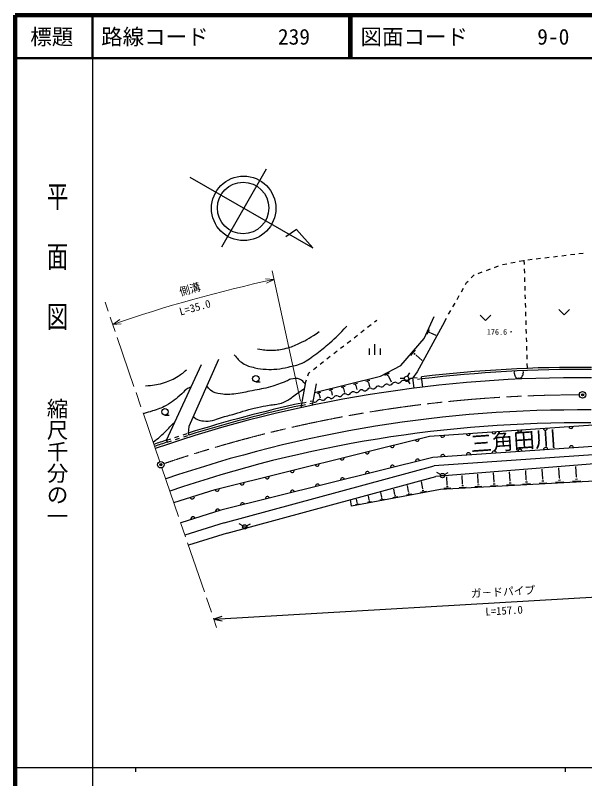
# Model space of a CAD drawing. Units: millimetres, scale not verified. Extents: x 40000 to 680000, y 20000 to 380000.
# Drawn here: x 40000 to 172585, y 202409 to 380000 of the extents above; entities that cross this region are included whole.
import ezdxf
from ezdxf.enums import TextEntityAlignment as Align

# ---------------------------------------------------------------- set-up
doc = ezdxf.new("R2010")
doc.units = ezdxf.units.MM
doc.header["$LTSCALE"] = 1000
doc.header["$PDMODE"] = 32
doc.header["$PDSIZE"] = 500
doc.linetypes.add('CHAIN', pattern=[18.5, 12, -1.5, 3.5, -1.5])
for name, color, linetype, lineweight in [('M-BGD', 7, 'Continuous', 25), ('M-BMK', 2, 'CHAIN', 13), ('M-BMK-SRVR', 3, 'Continuous', 25), ('M-STR-HTXT', 7, 'Continuous', 13), ('M-STR-STRC', 7, 'Continuous', 25), ('M-TTL', 2, 'Continuous', 140), ('M-TTL-BAND', 7, 'Continuous', 25), ('M-TTL-LINE', 7, 'Continuous', 50)]:
    doc.layers.add(name, color=color, linetype=linetype, lineweight=lineweight)
doc.layers.add('M-OTRS', color=6, linetype='Continuous')
doc.layers.add('M-TTL-TXT', color=7, linetype='Continuous')
doc.styles.add('@ＭＳ ゴシック', font='')
doc.styles.add('ＭＳ ゴシック', font='')
doc.styles.get('@ＭＳ ゴシック').set_extended_font_data('@MS Gothic')
doc.styles.get('ＭＳ ゴシック').set_extended_font_data('MS Gothic')

msp = doc.modelspace()

# ---------------------------------------------------------------- linework, layer by layer
at = {"layer": 'M-BGD'}
for p, q in [((98412, 344228), (87983, 326022)), ((80627, 342325), (109262, 325923)), ((105502, 330156), (103003, 328500)), ((109262, 325923), (105502, 330156)), ((159328, 323107), (160321, 323229)), ((161313, 323350), (162306, 323472)), ((163299, 323593), (164291, 323715)), ((165284, 323836), (166276, 323958)), ((167269, 324079), (168262, 324201)), ((169254, 324322), (170247, 324444)), ((171239, 324565), (172232, 324687)), ((151550, 321338), (152488, 321685)), ((153429, 322022), (154411, 322213)), ((155392, 322404), (156374, 322596)), ((157355, 322787), (158337, 322978)), ((158440, 322999), (158469, 321999)), ((147798, 319953), (148736, 320299)), ((149674, 320646), (150612, 320992)), ((158498, 320999), (158527, 320000)), ((145094, 317822), (145453, 318181)), ((146160, 318888), (146867, 319595)), ((158556, 319000), (158585, 318001)), ((143862, 315656), (144356, 316525)), ((144850, 317394), (145094, 317822)), ((158615, 317001), (158644, 316002)), ((142873, 313917), (143367, 314786)), ((158673, 315002), (158702, 314002)), ((141884, 312179), (142379, 313048)), ((158731, 313003), (158760, 312003)), ((140895, 310440), (141390, 311309)), ((158789, 311004), (158819, 310004)), ((166557, 311553), (167807, 310303)), ((169057, 311553), (167807, 310303)), ((123620, 308660), (124157, 309077)), ((135164, 304825), (137535, 309944)), ((139907, 308702), (140401, 309571)), ((148241, 310233), (149491, 308983)), ((150741, 310233), (149491, 308983)), ((122040, 307434), (122830, 308047)), ((139907, 308702), (133583, 297070)), ((158848, 309005), (158877, 308005)), ((118881, 304980), (119671, 305594)), ((120461, 306207), (121251, 306820)), ((135904, 305829), (136408, 306917)), ((136365, 306111), (136491, 306383)), ((136685, 306087), (136716, 306155)), ((136700, 306121), (137914, 305559)), ((158906, 307005), (158935, 306006)), ((117302, 303754), (118091, 304367)), ((129743, 298501), (135164, 304825)), ((158964, 305006), (158993, 304007)), ((114142, 301300), (114932, 301914)), ((115722, 302527), (116512, 303140)), ((122499, 300980), (122499, 302480)), ((123749, 300980), (123749, 303480)), ((124999, 300980), (124999, 302480)), ((132098, 300864), (133216, 302168)), ((159022, 303007), (159052, 302007)), ((112563, 300074), (113352, 300687)), ((132843, 301073), (133123, 301399)), ((133274, 300916), (133344, 300998)), ((133309, 300957), (134747, 299724)), ((159081, 301008), (159110, 300008)), ((75247, 281188), (83372, 298780)), ((87299, 299902), (80395, 284326)), ((110983, 298847), (111773, 299460)), ((125001, 296016), (129743, 298501)), ((159139, 299009), (159168, 298009)), ((108153, 296161), (108371, 296819)), ((108371, 296819), (108613, 297007)), ((109403, 297620), (110193, 298234)), ((126069, 296294), (127132, 296851)), ((131345, 295970), (131845, 296836)), ((133583, 297070), (132578, 295647)), ((133583, 297070), (132578, 295647)), ((107525, 294262), (107839, 295211)), ((109693, 292217), (125001, 296016)), ((121605, 294916), (122565, 295154)), ((122025, 294765), (122265, 294825)), ((126607, 296237), (126873, 296376)), ((126846, 296024), (126912, 296058)), ((126879, 296041), (127556, 294749)), ((130595, 295537), (129595, 295537)), ((131345, 295103), (131845, 294237)), ((132578, 295647), (133571, 295770)), ((132881, 293266), (132578, 295647)), ((132654, 295153), (132641, 295151)), ((134639, 295399), (133646, 295276)), ((134563, 295893), (134579, 295895)), ((134866, 293512), (134579, 295895)), ((96012, 294725), (97012, 294725)), ((107525, 294262), (106522, 288724)), ((110069, 294293), (109163, 289287)), ((115875, 293494), (116781, 293719)), ((116271, 293352), (116498, 293408)), ((116412, 293147), (116469, 293161)), ((116441, 293154), (116660, 292272)), ((118727, 294202), (119659, 294433)), ((119134, 294055), (119368, 294113)), ((119280, 293844), (119338, 293858)), ((119309, 293851), (119538, 292928)), ((122174, 294548), (122234, 294563)), ((122204, 294555), (122444, 293591)), ((110254, 292099), (111106, 292310)), ((110626, 291965), (110839, 292018)), ((110759, 291772), (110812, 291785)), ((110786, 291778), (110984, 290977)), ((113051, 292793), (113930, 293011)), ((113435, 292655), (113655, 292710)), ((113572, 292456), (113627, 292469)), ((113600, 292463), (113809, 291621)), ((106715, 289789), (107693, 289996)), ((108575, 289672), (109259, 289818)), ((108671, 290204), (109355, 290349)), ((106618, 289256), (107596, 289464)), ((74858, 287014), (75858, 287014)), ((80395, 284326), (80281, 282810)), ((136436, 282126), (180323, 285129)), ((79054, 282415), (80006, 282721)), ((80281, 282810), (80430, 282333)), ((75247, 281188), (76199, 281495)), ((75247, 281188), (75404, 280714)), ((75404, 280714), (76356, 281020)), ((77151, 281801), (78102, 282108)), ((77308, 281327), (78260, 281634)), ((79212, 281940), (80164, 282247)), ((86508, 269659), (136436, 282126)), ((180471, 280127), (137219, 277167)), ((137219, 277167), (87861, 264844)), ((180530, 278127), (137532, 275184)), ((180589, 276126), (137948, 272707)), ((88673, 261954), (137532, 275184)), ((139035, 273171), (138169, 273671)), ((139901, 273171), (140767, 273671)), ((151466, 271453), (151353, 273531)), ((155200, 271679), (155084, 273830)), ((158983, 271909), (158862, 274133)), ((162815, 272141), (162691, 274440)), ((166697, 272377), (166568, 274751)), ((170630, 272616), (170497, 275066)), ((89373, 259554), (137948, 272707)), ((138968, 272921), (139968, 272921)), ((140548, 270791), (140447, 272656)), ((144140, 271008), (144035, 272944)), ((147779, 271229), (147671, 273236)), ((158927, 271906), (159039, 271912)), ((162757, 272138), (162873, 272145)), ((166486, 271889), (166960, 271915)), ((166638, 272374), (166757, 272380)), ((170412, 272115), (170900, 272141)), ((170569, 272612), (170691, 272619)), ((131566, 269188), (131293, 270647)), ((134876, 269875), (134566, 271533)), ((174833, 271615), (139012, 269673)), ((139809, 269966), (141372, 270051)), ((140374, 270389), (140765, 270410)), ((140499, 270788), (140597, 270793)), ((143379, 270160), (144989, 270247)), ((143961, 270595), (144363, 270617)), ((144090, 271006), (144191, 271011)), ((146996, 270356), (148652, 270446)), ((147595, 270804), (148009, 270826)), ((147728, 271226), (147831, 271232)), ((150660, 270555), (152364, 270647)), ((151276, 271015), (151702, 271039)), ((151413, 271450), (151519, 271456)), ((154372, 270756), (156123, 270851)), ((155005, 271230), (155443, 271253)), ((155145, 271677), (155255, 271682)), ((158132, 270960), (159932, 271058)), ((158782, 271447), (159232, 271471)), ((161941, 271167), (163790, 271267)), ((162609, 271667), (163071, 271692)), ((165799, 271376), (167698, 271479)), ((169708, 271588), (171657, 271694)), ((76902, 266655), (86508, 269659)), ((139012, 269673), (118314, 265795)), ((122389, 267283), (122219, 268190)), ((125327, 267893), (125124, 268976)), ((128385, 268527), (128148, 269795)), ((128296, 268215), (128581, 268269)), ((128349, 268521), (128421, 268534)), ((131052, 268436), (132318, 268673)), ((131467, 268841), (131784, 268901)), ((131527, 269180), (131606, 269195)), ((134309, 269046), (135705, 269308)), ((134767, 269493), (135116, 269559)), ((134833, 269867), (134920, 269883)), ((118314, 265795), (118086, 267329)), ((119565, 266697), (119427, 267433)), ((119502, 266478), (119702, 266516)), ((119540, 266692), (119590, 266701)), ((122020, 266744), (122928, 266914)), ((122318, 267035), (122545, 267077)), ((122360, 267278), (122417, 267288)), ((124912, 267286), (125935, 267477)), ((125247, 267613), (125503, 267661)), ((125295, 267887), (125359, 267899)), ((127921, 267849), (129063, 268063)), ((87861, 264844), (78526, 261924)), ((119240, 266223), (120038, 266372)), ((88673, 261954), (79500, 259085)), ((93001, 261240), (92135, 261740)), ((93867, 261240), (94733, 261740)), ((89373, 259554), (80312, 256720)), ((92934, 260990), (93934, 260990))]:
    msp.add_line(p, q, dxfattribs=at)
for centre, radius in [((93177, 335088), 7493), ((93044, 335174), 5995), ((96012, 295475), 750), ((131095, 295537), 500), ((74858, 287764), 750), ((139468, 272921), 500), ((93434, 260990), 500)]:
    msp.add_circle(centre, radius, dxfattribs=at)
for centre, radius, start, end in [((171278, -8299), 306400, 89.46397, 96.87926), ((171278, -8299), 305900, 89.46397, 96.87926), ((156403, 296913), 300, 131.69646, 250.31174), ((156516, 296420), 300, 135.42173, 248.97879), ((157924, 296430), 300, 284.47614, 41.84201), ((158018, 296901), 300, 295.5816, 51.83622), ((171278, -8299), 304000, 89.46397, 108.94451), ((130385, 294353), 725, 59.24725, 146.45288), ((131127, 295599), 725, 239.24725, 326.45288), ((132335, 294798), 725, 68.55065, 146.45288), ((156689, 296035), 300, 159.44719, 269.02338), ((156970, 295825), 300, 197.56364, 321.14954), ((157428, 295836), 300, 221.4806, 335.92433), ((157728, 296012), 300, 265.11616, 25.19228), ((122586, 292574), 725, 59.24725, 146.45288), ((123327, 293820), 725, 239.24725, 326.45288), ((124536, 293019), 725, 59.24725, 146.45288), ((125277, 294265), 725, 239.24725, 326.45288), ((126486, 293463), 725, 59.24725, 146.45288), ((127227, 294710), 725, 239.24725, 326.45288), ((128435, 293908), 725, 59.24725, 146.45288), ((129177, 295154), 725, 239.24725, 326.45288), ((114786, 290795), 725, 59.24725, 146.45288), ((115528, 292041), 725, 239.24725, 326.45288), ((116736, 291239), 725, 59.24725, 146.45288), ((117477, 292486), 725, 239.24725, 326.45288), ((118686, 291684), 725, 59.24725, 146.45288), ((119427, 292930), 725, 239.24725, 326.45288), ((120636, 292129), 725, 59.24725, 146.45288), ((121377, 293375), 725, 239.24725, 326.45288), ((171278, -8299), 305000, 102.22108, 107.35861), ((109678, 290706), 725, 239.24725, 326.45288), ((110886, 289905), 725, 59.24725, 146.45288), ((111628, 291151), 725, 239.24725, 326.45288), ((112836, 290350), 725, 59.24725, 146.45288), ((113578, 291596), 725, 239.24725, 326.45288), ((171278, -8299), 296500, 89.46397, 108.94451), ((171278, -8299), 304500, 102.26002, 107.35861), ((171278, -8299), 293500, 89.46397, 108.94451), ((169398, 284381), 500, 183.9151, 3.9151), ((145454, 282743), 500, 183.9151, 3.9151), ((151440, 283152), 500, 183.9151, 3.9151), ((157426, 283562), 500, 183.9151, 3.9151), ((163412, 283972), 500, 183.9151, 3.9151), ((171278, -8299), 305000, 108.35221, 108.94451), ((171278, -8299), 304500, 108.35221, 108.94451), ((133563, 281408), 500, 194.01907, 14.01907), ((139468, 282333), 500, 183.9151, 3.9151), ((127742, 279955), 500, 194.01907, 14.01907), ((157505, 278556), 500, 3.9151, 183.9151), ((163491, 278965), 500, 3.9151, 183.9151), ((169477, 279375), 500, 3.9151, 183.9151), ((116099, 277048), 500, 194.01907, 14.01907), ((121921, 278501), 500, 194.01907, 14.01907), ((139547, 277327), 500, 3.9151, 183.9151), ((145533, 277736), 500, 3.9151, 183.9151), ((151519, 278146), 500, 3.9151, 183.9151), ((110278, 275594), 500, 194.01907, 14.01907), ((127841, 274826), 500, 14.01907, 194.01907), ((133662, 276279), 500, 14.01907, 194.01907), ((104457, 274141), 500, 194.01907, 14.01907), ((122020, 273372), 500, 14.01907, 194.01907), ((98636, 272687), 500, 194.01907, 14.01907), ((116198, 271919), 500, 14.01907, 194.01907), ((92814, 271234), 500, 194.01907, 14.01907), ((110377, 270466), 500, 14.01907, 194.01907), ((86993, 269780), 500, 194.01907, 14.01907), ((104556, 269012), 500, 14.01907, 194.01907), ((81197, 267998), 500, 197.36966, 17.36966), ((92913, 266105), 500, 14.01907, 194.01907), ((98734, 267559), 500, 14.01907, 194.01907), ((87104, 264607), 500, 17.36966, 197.36966), ((81378, 262816), 500, 17.36966, 197.36966)]:
    msp.add_arc(centre, radius, start, end, dxfattribs=at)
for points, knots in [([(90988, 301012), (91735, 300071), (92069, 299673), (92973, 299078), (93951, 298434), (94638, 298297), (95773, 298009), (96784, 297752), (97378, 297711), (98420, 297652), (99373, 297599), (99914, 297608), (100863, 297703), (101908, 297807), (102488, 297925), (103511, 298161), (104798, 298459), (105570, 298519), (106769, 299078), (108213, 299751), (108885, 300387), (110179, 301317), (111407, 302200), (112041, 302769), (113183, 303761), (114839, 305199), (115352, 305768), (117204, 307681)], [0, 0, 0, 0, 1, 1, 1, 2, 2, 2, 3, 3, 3, 4, 4, 4, 5, 5, 5, 6, 6, 6, 7, 7, 7, 8, 8, 8, 9, 9, 9, 9]), ([(96435, 302437), (97894, 302162), (98413, 302069), (99693, 302081), (101017, 302094), (101763, 302235), (103052, 302539), (104314, 302837), (104972, 303187), (106158, 303710), (108074, 304555), (108713, 305046), (110790, 306408)], [0, 0, 0, 0, 1, 1, 1, 2, 2, 2, 3, 3, 3, 4, 4, 4, 4]), ([(70304, 293818), (72135, 293963), (72794, 293993), (74310, 294453), (75632, 294854), (76375, 295137), (77563, 295841), (78537, 296418), (78897, 296695), (79904, 297547)], [0, 0, 0, 0, 1, 1, 1, 2, 2, 2, 3, 3, 3, 3]), ([(107525, 294262), (107084, 294787), (106814, 295056), (106209, 295314), (105456, 295636), (104924, 295462), (104114, 295347), (103666, 295284), (103485, 295025), (103066, 294856), (101670, 294295), (100875, 294005), (99432, 293579), (97789, 293094), (96822, 293001), (95143, 292663), (93663, 292364), (92846, 292110), (91345, 291942), (89973, 291789), (89176, 291710), (87810, 291910), (86844, 292051), (86240, 292208), (85485, 292826), (85090, 293151), (84913, 293319), (84583, 293776)], [0, 0, 0, 0, 1, 1, 1, 2, 2, 2, 3, 3, 3, 4, 4, 4, 5, 5, 5, 6, 6, 6, 7, 7, 7, 8, 8, 8, 9, 9, 9, 9]), ([(80926, 293484), (80546, 293377), (80405, 293309), (80096, 293146), (79490, 292827), (79324, 292405), (78798, 291966), (77414, 290812), (76696, 290050), (75111, 289194), (73936, 288560), (73194, 288371), (71926, 287955), (71105, 287686), (70821, 287598), (69807, 287326)], [0, 0, 0, 0, 1, 1, 1, 2, 2, 2, 3, 3, 3, 4, 4, 4, 5, 5, 5, 5]), ([(81442, 286690), (81824, 286323), (81996, 286176), (82423, 285962), (82932, 285706), (83275, 285673), (83843, 285628), (84657, 285562), (85124, 285625), (85931, 285753), (86695, 285874), (87069, 286156), (87810, 286379), (89106, 286769), (89852, 286919), (91152, 287298), (92137, 287586), (92668, 287817), (93657, 288092), (94709, 288384), (95306, 288523), (96372, 288760), (97428, 288994), (98024, 289105), (99087, 289303), (100210, 289512), (100886, 289440), (101968, 289804), (102777, 290076), (103204, 290319), (103931, 290765), (104457, 291087), (104687, 291361), (105184, 291725), (105995, 292320), (106288, 292493), (107324, 293155)], [0, 0, 0, 0, 1, 1, 1, 2, 2, 2, 3, 3, 3, 4, 4, 4, 5, 5, 5, 6, 6, 6, 7, 7, 7, 8, 8, 8, 9, 9, 9, 10, 10, 10, 11, 11, 11, 12, 12, 12, 12]), ([(72090, 280673), (72898, 281285), (73131, 281460), (73757, 282013), (74348, 282537), (74658, 282855), (75213, 283419), (75639, 283851), (75875, 284096), (76286, 284543), (76435, 284705), (76495, 284818), (76660, 284963), (76830, 285112), (76912, 285157), (77139, 285285)], [0, 0, 0, 0, 1, 1, 1, 2, 2, 2, 3, 3, 3, 4, 4, 4, 5, 5, 5, 5])]:
    msp.add_open_spline(points, degree=3, knots=knots, dxfattribs=at)
at = {"layer": 'M-BMK'}
for p, q in [((73639, 276160), (60897, 313284)), ((74126, 274742), (86869, 237618))]:
    msp.add_line(p, q, dxfattribs=at)
msp.add_arc((171278, -8299), 300000, 89.98918, 108.80127, dxfattribs=at)
at = {"layer": 'M-BMK-SRVR'}
for centre in [(172085, 291700), (73883, 275451)]:
    msp.add_circle(centre, 750, dxfattribs=at)
for p in [(172085, 291700), (73883, 275451)]:
    msp.add_point(p, dxfattribs=at)
at = {"layer": 'M-OTRS'}
msp.add_point((73883, 275451), dxfattribs=at)
at = {"layer": 'M-STR-HTXT'}
for p, q in [((106406, 290234), (99823, 320527)), ((100248, 318572), (98250, 318668)), ((98470, 317656), (100248, 318572)), ((64341, 309199), (62682, 308082)), ((62682, 308082), (64678, 308220))]:
    msp.add_line(p, q, dxfattribs=at)
msp.add_arc((171278, -8299), 334500, 102.26002, 108.94451, dxfattribs=at)
at = {"layer": 'M-STR-STRC'}
for p, q in [((86220, 239509), (221164, 247353)), ((88118, 240138), (86220, 239509)), ((86220, 239509), (88178, 239105))]:
    msp.add_line(p, q, dxfattribs=at)
at = {"layer": 'M-TTL'}
for p, q in [((40000, 380000), (40000, 20000)), ((680000, 380000), (40000, 380000))]:
    msp.add_line(p, q, dxfattribs=at)
at = {"layer": 'M-TTL-BAND'}
for p, q in [((58000, 370000), (58000, 20000)), ((40000, 205000), (579000, 205000)), ((68000, 205000), (68000, 204000)), ((168000, 205000), (168000, 204000))]:
    msp.add_line(p, q, dxfattribs=at)
at = {"layer": 'M-TTL-LINE'}
for p, q in [((58000, 380000), (58000, 370000)), ((117750, 380000), (117750, 370000)), ((118250, 380000), (118250, 370000)), ((40000, 370000), (680000, 370000))]:
    msp.add_line(p, q, dxfattribs=at)

# ---------------------------------------------------------------- texts
at = {"layer": 'M-BGD', "style": 'ＭＳ ゴシック'}
msp.add_text('176.6・', height=1320, dxfattribs=at).set_placement((149796, 306335), align=Align.MIDDLE_LEFT)
msp.add_text('三角田川', height=3666, rotation=3.915, dxfattribs=at).set_placement((145993, 280274), align=Align.MIDDLE_LEFT)
at = {"layer": 'M-STR-HTXT', "style": 'ＭＳ ゴシック'}
msp.add_text('側溝', height=1833, rotation=15.602, dxfattribs=at).set_placement((81043, 314838), align=Align.BOTTOM_CENTER)
at = {"layer": 'M-STR-HTXT', "style": '@ＭＳ ゴシック'}
msp.add_text('L=35.0', height=1833, rotation=15.602, dxfattribs=at).set_placement((81581, 312912), align=Align.TOP_CENTER)
at = {"layer": 'M-STR-STRC', "style": 'ＭＳ ゴシック'}
msp.add_text('ガ－ドパイプ', height=1833, rotation=3.327, dxfattribs=at).set_placement((153634, 244429), align=Align.BOTTOM_CENTER)
at = {"layer": 'M-STR-STRC', "style": '@ＭＳ ゴシック'}
msp.add_text('L=157.0', height=1833, rotation=3.327, dxfattribs=at).set_placement((153750, 242433), align=Align.TOP_CENTER)
at = {"layer": 'M-TTL-BAND', "style": '@ＭＳ ゴシック', "width": 1.4}
msp.add_text('平  面  図', height=3666, rotation=270, dxfattribs=at).set_placement((49777, 306475), align=Align.MIDDLE_RIGHT)
at = {"layer": 'M-TTL-BAND', "style": '@ＭＳ ゴシック'}
msp.add_text('縮尺千分の一', height=3666, rotation=270, dxfattribs=at).set_placement((49777, 261030), align=Align.MIDDLE_RIGHT)
at = {"layer": 'M-TTL-TXT', "style": 'ＭＳ ゴシック'}
msp.add_text('標題', height=3666, dxfattribs=at).set_placement((48500, 375000), align=Align.MIDDLE_CENTER)
for s, p in [('路線コード', (60000, 375000)), ('239', (101142, 375000)), ('図面コード', (120380, 375000)), ('9-0', (161521, 375000))]:
    msp.add_text(s, height=3666, dxfattribs=at).set_placement(p, align=Align.MIDDLE_LEFT)

doc.saveas('drawing.dxf')
